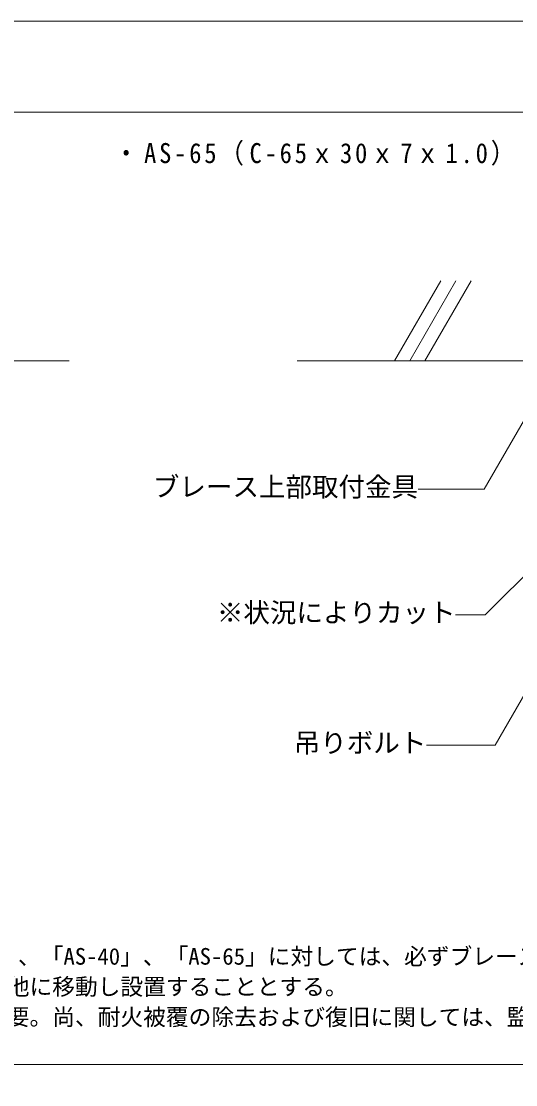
# Model space of a CAD drawing. Units: millimetres on the paper, enlarged 40 times, with parts at other scales. Extents: x -7800 to 7800, y -5387 to 5300.
# Drawn here: x 4923 to 6228, y 2494 to 5300 of the extents above; entities that cross this region are included whole.
import ezdxf
from ezdxf.enums import TextEntityAlignment as Align

# ---------------------------------------------------------------- set-up
doc = ezdxf.new("R2010")
doc.units = ezdxf.units.MM
doc.header["$LTSCALE"] = 40
doc.linetypes.add('DASHED1', pattern=[1.8, 1.2, -0.6])
for name, color, linetype, lineweight in [('4-6_文字', 7, 'Continuous', 18), ('4-9_躯体他', 4, 'DASHED1', 9), ('F-3_野縁', 3, 'Continuous', 18)]:
    doc.layers.add(name, color=color, linetype=linetype, lineweight=lineweight)
doc.styles.add('ＭＳ ゴシック', font='')
doc.styles.get('ＭＳ ゴシック').set_extended_font_data('MS Gothic')

msp = doc.modelspace()

# ---------------------------------------------------------------- linework, layer by layer
at = {"layer": '4-6_文字'}
for p, q in [((6290.15, 4317.01), (6145.06, 4065.71)), ((5970.27, 4065.71), (6145.06, 4065.71)), ((6386.56, 3972.36), (6147.98, 3733.78)), ((6069.34, 3733.78), (6147.98, 3733.78))]:
    msp.add_line(p, q, dxfattribs=at)
msp.add_lwpolyline([(5992.26, 3389.99), (6174.14, 3389.99), (6324.51, 3650.44)], dxfattribs=at)
at = {"layer": '4-9_躯体他', "linetype": 'Continuous'}
for p, q in [((5908.34, 4404.26), (6030.21, 4615.36)), ((5948.34, 4404.26), (6070.21, 4615.36)), ((5988.34, 4404.26), (6110.21, 4615.36)), ((3131.52, 4404.26), (5049.3, 4404.26)), ((5651.52, 4404.26), (7569.3, 4404.26))]:
    msp.add_line(p, q, dxfattribs=at)
at = {"layer": 'F-3_野縁'}
for p, q in [((7640, 5060), (80, 5060)), ((80, 2547.34), (7640, 2547.34))]:
    msp.add_line(p, q, dxfattribs=at)
msp.add_lwpolyline([(-7800, 5300), (7800, 5300), (7800, -5300)], dxfattribs=at)

# ---------------------------------------------------------------- texts
at = {"layer": '4-6_文字', "style": 'ＭＳ ゴシック'}
for s, height, p in [('ブレース上部取付金具', 51.32, (5270.27, 4030.71)), ('※状況によりカット', 51.32, (5439.34, 3698.78)), ('吊りボルト', 51.32, (5642.26, 3354.99)), ('・ブレース上部の取付けは専用金物を使用し金具毎に適正なビス本数により固定するか、同等以上の取付け強度を有する施工方法とする。ブレース材「AS-25」、「AS-40」、「AS-65」に対しては、必ずブレース材の側面にビス止めとする。', 43.99, (624.44, 2797.48)), ('・ブレース上部取付金具の取付位置は、インサート、スラブに金具が当るまでとし、デッキの凹凸、設備機器の影響により、その位置に設置できない場合は、他に移動し設置することとする。', 43.99, (624.44, 2717.48)), ('・更に、耐火被覆や断熱材等により、ブレース上部取付金具がインサート、スラブに当たるまで充分に上げられない場合は、耐火被覆を取り除く等の対応が必要。尚、耐火被覆の除去および復旧に関しては、監理者の指示に従い行うこととする。', 43.99, (624.44, 2637.48))]:
    msp.add_text(s, height=height, dxfattribs=at).set_placement(p, align=Align.BOTTOM_LEFT)
at = {"layer": '4-6_文字', "insert": (5167.33, 4918.86), "char_height": 52.79, "attachment_point": 7, "style": 'ＭＳ ゴシック'}
msp.add_mtext('\\T1.23;\\W0.9;・AS-65（C-65ｘ30ｘ7ｘ1.0）', dxfattribs=at)

doc.saveas('drawing.dxf')
